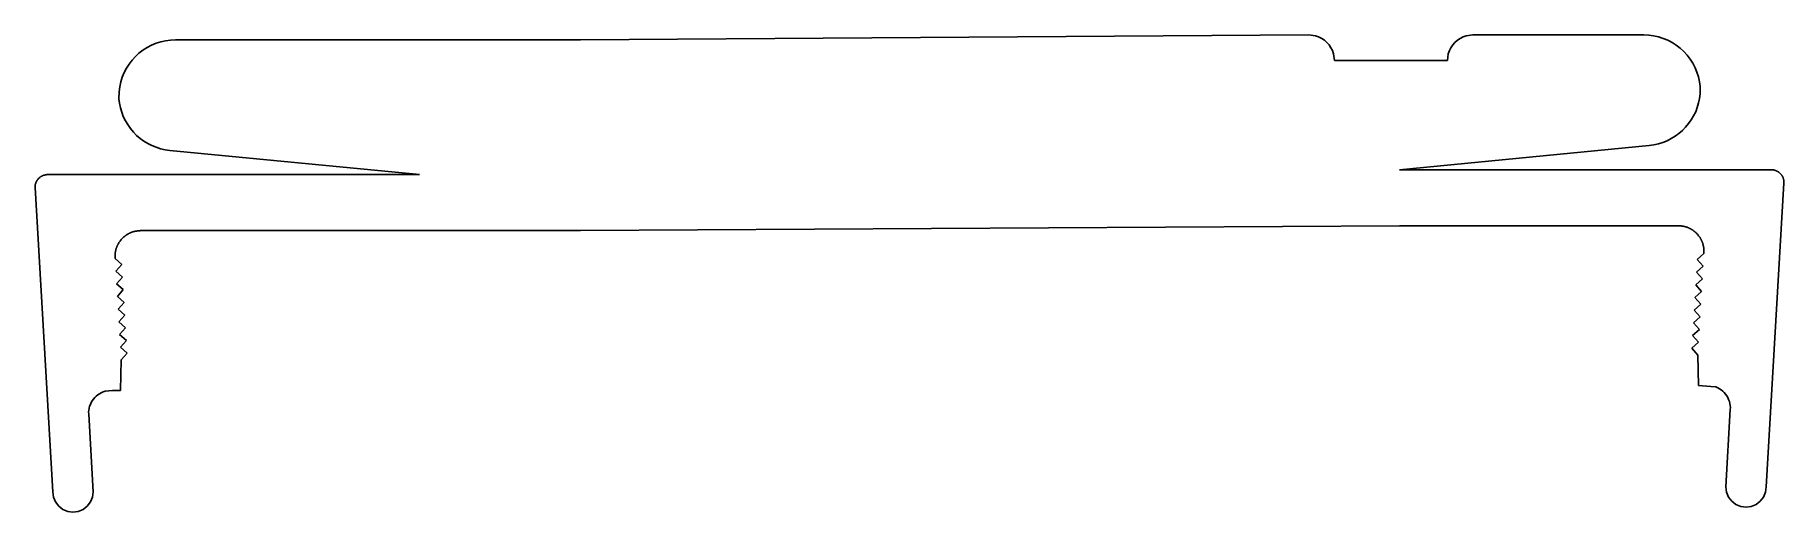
# Model space of a CAD drawing. Extents: x -69 to 69, y -19 to 19.
import ezdxf

# ---------------------------------------------------------------- set-up
doc = ezdxf.new("R2010")
doc.units = 0
doc.layers.get('0').update_dxf_attribs({"linetype": 'CONTINUOUS'})

msp = doc.modelspace()

# ---------------------------------------------------------------- linework, layer by layer
for p, q in [((-59.93, 17.77), (-59.59, 17.95)), ((-59.59, 17.95), (-59.23, 18.1)), ((-59.23, 18.1), (-58.86, 18.21)), ((-58.86, 18.21), (-58.48, 18.3)), ((-58.48, 18.3), (-58.09, 18.35)), ((-58.09, 18.35), (-57.7, 18.37)), ((-57.7, 18.37), (-25.86, 18.37)), ((-25.86, 18.37), (31.4, 18.75)), ((31.4, 18.75), (31.91, 18.68)), ((31.91, 18.68), (32.16, 18.6)), ((32.16, 18.6), (32.4, 18.48)), ((32.4, 18.48), (32.61, 18.34)), ((32.61, 18.34), (32.81, 18.16)), ((32.81, 18.16), (32.98, 17.97)), ((32.98, 17.97), (33.13, 17.75)), ((42.7, 17.97), (42.55, 17.75)), ((42.87, 18.16), (42.7, 17.97)), ((43.07, 18.34), (42.87, 18.16)), ((43.29, 18.48), (43.07, 18.34)), ((43.52, 18.6), (43.29, 18.48)), ((43.77, 18.68), (43.52, 18.6)), ((44.29, 18.75), (43.77, 18.68)), ((44.29, 18.75), (57.72, 18.75)), ((57.72, 18.75), (58.11, 18.73)), ((58.11, 18.73), (58.49, 18.68)), ((58.49, 18.68), (58.87, 18.6)), ((58.87, 18.6), (59.24, 18.48)), ((59.24, 18.48), (59.6, 18.33)), ((59.6, 18.33), (59.94, 18.15)), ((59.94, 18.15), (60.27, 17.95)), ((60.27, 17.95), (60.58, 17.71)), ((-61.35, 16.46), (-61.11, 16.77)), ((-61.11, 16.77), (-60.85, 17.06)), ((-60.85, 17.06), (-60.57, 17.32)), ((-60.57, 17.32), (-60.26, 17.56)), ((-60.26, 17.56), (-59.93, 17.77)), ((33.13, 17.75), (33.24, 17.52)), ((33.24, 17.52), (33.33, 17.27)), ((33.33, 17.27), (33.4, 16.75)), ((42.29, 16.75), (33.4, 16.75)), ((42.35, 17.27), (42.29, 16.75)), ((42.44, 17.52), (42.35, 17.27)), ((42.55, 17.75), (42.44, 17.52)), ((60.58, 17.71), (60.86, 17.45)), ((60.86, 17.45), (61.12, 17.16)), ((61.12, 17.16), (61.36, 16.85)), ((61.36, 16.85), (61.57, 16.53)), ((61.57, 16.53), (61.75, 16.18)), ((-62, 15.06), (-61.89, 15.43)), ((-61.89, 15.43), (-61.74, 15.79)), ((-61.74, 15.79), (-61.56, 16.13)), ((-61.56, 16.13), (-61.35, 16.46)), ((61.75, 16.18), (61.9, 15.83)), ((61.9, 15.83), (62.01, 15.46)), ((62.01, 15.46), (62.1, 15.08)), ((-62.13, 14.29), (-62.15, 13.74)), ((-62.13, 14.29), (-62.08, 14.68)), ((-62.08, 14.68), (-62, 15.06)), ((62.1, 13.77), (62.03, 13.41)), ((62.1, 15.08), (62.15, 14.69)), ((62.15, 14.13), (62.1, 13.77)), ((62.15, 14.69), (62.16, 14.49)), ((62.16, 14.31), (62.15, 14.13)), ((62.16, 14.49), (62.16, 14.31)), ((-62.1, 13.38), (-62.15, 13.74)), ((-62.03, 13.02), (-62.1, 13.38)), ((-61.93, 12.68), (-62.03, 13.02)), ((-61.8, 12.34), (-61.93, 12.68)), ((61.64, 12.39), (61.45, 12.08)), ((61.8, 12.72), (61.64, 12.39)), ((61.93, 13.06), (61.8, 12.72)), ((62.03, 13.41), (61.93, 13.06)), ((-61.64, 12.01), (-61.8, 12.34)), ((-61.45, 11.7), (-61.64, 12.01)), ((-61.24, 11.4), (-61.45, 11.7)), ((-61.01, 11.12), (-61.24, 11.4)), ((-60.76, 10.86), (-61.01, 11.12)), ((60.48, 11.01), (60.19, 10.79)), ((60.76, 11.24), (60.48, 11.01)), ((61.01, 11.5), (60.76, 11.24)), ((61.24, 11.78), (61.01, 11.5)), ((61.45, 12.08), (61.24, 11.78)), ((-60.48, 10.62), (-60.76, 10.86)), ((-60.19, 10.41), (-60.48, 10.62)), ((-59.87, 10.22), (-60.19, 10.41)), ((-59.55, 10.06), (-59.87, 10.22)), ((-59.21, 9.92), (-59.55, 10.06)), ((-58.87, 9.81), (-59.21, 9.92)), ((-58.51, 9.73), (-58.87, 9.81)), ((-58.15, 9.68), (-58.51, 9.73)), ((-38.52, 7.77), (-58.15, 9.68)), ((58.15, 10.07), (38.52, 8.16)), ((58.51, 10.12), (58.15, 10.07)), ((58.87, 10.2), (58.51, 10.12)), ((59.21, 10.3), (58.87, 10.2)), ((59.55, 10.44), (59.21, 10.3)), ((59.87, 10.6), (59.55, 10.44)), ((60.19, 10.79), (59.87, 10.6)), ((-68.74, 6.89), (-68.73, 6.91)), ((-68.74, 6.86), (-68.74, 6.89)), ((-68.73, 6.96), (-68.72, 6.99)), ((-68.73, 6.94), (-68.73, 6.96)), ((-68.73, 6.91), (-68.73, 6.94)), ((-68.72, 6.99), (-68.71, 7.01)), ((-68.71, 7.04), (-68.7, 7.06)), ((-68.71, 7.01), (-68.71, 7.04)), ((-68.7, 7.06), (-68.69, 7.09)), ((-68.69, 7.09), (-68.68, 7.11)), ((-68.68, 7.14), (-68.67, 7.16)), ((-68.68, 7.11), (-68.68, 7.14)), ((-68.67, 7.16), (-68.66, 7.18)), ((-68.66, 7.18), (-68.64, 7.21)), ((-68.64, 7.21), (-68.63, 7.23)), ((-68.63, 7.23), (-68.62, 7.25)), ((-68.62, 7.25), (-68.61, 7.27)), ((-68.61, 7.27), (-68.59, 7.3)), ((-68.59, 7.3), (-68.58, 7.32)), ((-68.58, 7.32), (-68.57, 7.34)), ((-68.57, 7.34), (-68.54, 7.37)), ((-68.54, 7.37), (-68.52, 7.4)), ((-68.52, 7.4), (-68.5, 7.43)), ((-68.5, 7.43), (-68.47, 7.46)), ((-68.47, 7.46), (-68.45, 7.48)), ((-68.45, 7.48), (-68.42, 7.51)), ((-68.42, 7.51), (-68.39, 7.53)), ((-68.39, 7.53), (-68.36, 7.56)), ((-68.36, 7.56), (-68.34, 7.57)), ((-68.34, 7.57), (-68.32, 7.59)), ((-68.32, 7.59), (-68.3, 7.6)), ((-68.3, 7.6), (-68.28, 7.62)), ((-68.28, 7.62), (-68.26, 7.63)), ((-68.26, 7.63), (-68.23, 7.64)), ((-68.23, 7.64), (-68.21, 7.65)), ((-68.21, 7.65), (-68.19, 7.67)), ((-68.19, 7.67), (-68.16, 7.68)), ((-68.16, 7.68), (-68.14, 7.69)), ((-68.14, 7.69), (-68.12, 7.7)), ((-68.12, 7.7), (-68.09, 7.71)), ((-68.09, 7.71), (-68.07, 7.72)), ((-68.07, 7.72), (-68.04, 7.72)), ((-68.04, 7.72), (-68.02, 7.73)), ((-68.02, 7.73), (-67.99, 7.74)), ((-67.99, 7.74), (-67.97, 7.74)), ((-67.97, 7.74), (-67.94, 7.75)), ((-67.94, 7.75), (-67.92, 7.75)), ((-67.92, 7.75), (-67.89, 7.76)), ((-67.89, 7.76), (-67.86, 7.76)), ((-67.86, 7.76), (-67.82, 7.77)), ((-67.82, 7.77), (-67.78, 7.77)), ((-67.78, 7.77), (-67.74, 7.77)), ((-67.74, 7.77), (-65.74, 7.77)), ((-65.74, 7.77), (-38.52, 7.77)), ((38.52, 8.16), (65.74, 8.16)), ((65.74, 8.16), (67.74, 8.16)), ((68.74, 7.1), (67.35, -16.77)), ((67.74, 8.16), (67.78, 8.15)), ((67.78, 8.15), (67.82, 8.15)), ((67.82, 8.15), (67.86, 8.15)), ((67.86, 8.15), (67.89, 8.14)), ((67.89, 8.14), (67.92, 8.14)), ((67.92, 8.14), (67.94, 8.13)), ((67.94, 8.13), (67.97, 8.13)), ((67.97, 8.13), (67.99, 8.12)), ((67.99, 8.12), (68.02, 8.12)), ((68.02, 8.12), (68.04, 8.11)), ((68.04, 8.11), (68.07, 8.1)), ((68.07, 8.1), (68.09, 8.09)), ((68.09, 8.09), (68.12, 8.08)), ((68.12, 8.08), (68.14, 8.07)), ((68.14, 8.07), (68.16, 8.06)), ((68.16, 8.06), (68.19, 8.05)), ((68.19, 8.05), (68.21, 8.04)), ((68.21, 8.04), (68.23, 8.03)), ((68.23, 8.03), (68.26, 8.01)), ((68.26, 8.01), (68.28, 8)), ((68.28, 8), (68.3, 7.99)), ((68.3, 7.99), (68.32, 7.97)), ((68.32, 7.97), (68.34, 7.96)), ((68.34, 7.96), (68.36, 7.94)), ((68.36, 7.94), (68.39, 7.92)), ((68.39, 7.92), (68.42, 7.89)), ((68.42, 7.89), (68.45, 7.87)), ((68.45, 7.87), (68.47, 7.84)), ((68.47, 7.84), (68.5, 7.81)), ((68.5, 7.81), (68.52, 7.79)), ((68.52, 7.79), (68.54, 7.76)), ((68.54, 7.76), (68.57, 7.72)), ((68.57, 7.72), (68.58, 7.7)), ((68.58, 7.7), (68.59, 7.68)), ((68.59, 7.68), (68.61, 7.66)), ((68.61, 7.66), (68.62, 7.64)), ((68.62, 7.64), (68.63, 7.62)), ((68.63, 7.62), (68.64, 7.59)), ((68.64, 7.59), (68.66, 7.57)), ((68.66, 7.57), (68.67, 7.55)), ((68.67, 7.55), (68.68, 7.52)), ((68.68, 7.52), (68.68, 7.5)), ((68.68, 7.5), (68.69, 7.47)), ((68.69, 7.47), (68.7, 7.45)), ((68.7, 7.45), (68.71, 7.42)), ((68.71, 7.42), (68.71, 7.4)), ((68.71, 7.4), (68.72, 7.37)), ((68.72, 7.37), (68.73, 7.35)), ((68.73, 7.35), (68.73, 7.32)), ((68.73, 7.32), (68.73, 7.3)), ((68.73, 7.3), (68.74, 7.27)), ((68.74, 7.27), (68.74, 7.25)), ((68.74, 7.25), (68.74, 7.21)), ((68.74, 7.21), (68.74, 7.17)), ((68.74, 7.17), (68.74, 7.13)), ((68.74, 7.13), (68.74, 7.1)), ((-68.74, 6.82), (-68.74, 6.86)), ((-68.74, 6.79), (-68.74, 6.82)), ((-68.74, 6.75), (-68.74, 6.79)), ((-67.35, -17.16), (-68.74, 6.75)), ((-61.87, 2.77), (-61.9, 2.74)), ((-61.83, 2.81), (-61.87, 2.77)), ((-61.8, 2.84), (-61.83, 2.81)), ((-61.76, 2.88), (-61.8, 2.84)), ((-61.72, 2.91), (-61.76, 2.88)), ((-61.68, 2.94), (-61.72, 2.91)), ((-61.66, 2.96), (-61.68, 2.94)), ((-61.64, 2.97), (-61.66, 2.96)), ((-61.62, 2.99), (-61.64, 2.97)), ((-61.6, 3), (-61.62, 2.99)), ((-61.58, 3.02), (-61.6, 3)), ((-61.56, 3.03), (-61.58, 3.02)), ((-61.54, 3.04), (-61.56, 3.03)), ((-61.51, 3.06), (-61.54, 3.04)), ((-61.49, 3.07), (-61.51, 3.06)), ((-61.47, 3.08), (-61.49, 3.07)), ((-61.45, 3.1), (-61.47, 3.08)), ((-61.43, 3.11), (-61.45, 3.1)), ((-61.4, 3.12), (-61.43, 3.11)), ((-61.38, 3.13), (-61.4, 3.12)), ((-61.36, 3.15), (-61.38, 3.13)), ((-61.33, 3.16), (-61.36, 3.15)), ((-61.31, 3.17), (-61.33, 3.16)), ((-61.29, 3.18), (-61.31, 3.17)), ((-61.26, 3.19), (-61.29, 3.18)), ((-61.24, 3.2), (-61.26, 3.19)), ((-61.22, 3.21), (-61.24, 3.2)), ((-61.19, 3.22), (-61.22, 3.21)), ((-61.17, 3.23), (-61.19, 3.22)), ((-61.15, 3.24), (-61.17, 3.23)), ((-61.12, 3.25), (-61.15, 3.24)), ((-61.1, 3.26), (-61.12, 3.25)), ((-61.07, 3.27), (-61.1, 3.26)), ((-61.05, 3.27), (-61.07, 3.27)), ((-61.02, 3.28), (-61.05, 3.27)), ((-61, 3.29), (-61.02, 3.28)), ((-60.97, 3.3), (-61, 3.29)), ((-60.95, 3.3), (-60.97, 3.3)), ((-60.92, 3.31), (-60.95, 3.3)), ((-60.9, 3.31), (-60.92, 3.31)), ((-60.87, 3.32), (-60.9, 3.31)), ((-60.85, 3.32), (-60.87, 3.32)), ((-60.82, 3.33), (-60.85, 3.32)), ((-60.8, 3.33), (-60.82, 3.33)), ((-60.77, 3.34), (-60.8, 3.33)), ((-60.75, 3.34), (-60.77, 3.34)), ((-60.7, 3.35), (-60.75, 3.34)), ((-60.65, 3.36), (-60.7, 3.35)), ((-60.6, 3.36), (-60.65, 3.36)), ((-60.55, 3.36), (-60.6, 3.36)), ((-60.5, 3.36), (-60.55, 3.36)), ((-60.45, 3.37), (-60.5, 3.36)), ((-60.2, 3.37), (-60.45, 3.37)), ((-38.52, 3.37), (-60.2, 3.37)), ((-25.86, 3.37), (-38.52, 3.37)), ((38.52, 3.75), (-25.86, 3.37)), ((60.2, 3.75), (38.52, 3.75)), ((60.45, 3.75), (60.2, 3.75)), ((60.5, 3.75), (60.45, 3.75)), ((60.55, 3.75), (60.5, 3.75)), ((60.6, 3.74), (60.55, 3.75)), ((60.65, 3.74), (60.6, 3.74)), ((60.7, 3.73), (60.65, 3.74)), ((60.75, 3.73), (60.7, 3.73)), ((60.77, 3.72), (60.75, 3.73)), ((60.8, 3.72), (60.77, 3.72)), ((60.82, 3.71), (60.8, 3.72)), ((60.85, 3.71), (60.82, 3.71)), ((60.87, 3.7), (60.85, 3.71)), ((60.9, 3.7), (60.87, 3.7)), ((60.92, 3.69), (60.9, 3.7)), ((60.95, 3.69), (60.92, 3.69)), ((60.97, 3.68), (60.95, 3.69)), ((61, 3.67), (60.97, 3.68)), ((61.02, 3.67), (61, 3.67)), ((61.05, 3.66), (61.02, 3.67)), ((61.07, 3.65), (61.05, 3.66)), ((61.1, 3.64), (61.07, 3.65)), ((61.12, 3.63), (61.1, 3.64)), ((61.15, 3.63), (61.12, 3.63)), ((61.17, 3.62), (61.15, 3.63)), ((61.19, 3.61), (61.17, 3.62)), ((61.22, 3.6), (61.19, 3.61)), ((61.24, 3.59), (61.22, 3.6)), ((61.26, 3.58), (61.24, 3.59)), ((61.29, 3.57), (61.26, 3.58)), ((61.31, 3.55), (61.29, 3.57)), ((61.33, 3.54), (61.31, 3.55)), ((61.36, 3.53), (61.33, 3.54)), ((61.38, 3.52), (61.36, 3.53)), ((61.4, 3.51), (61.38, 3.52)), ((61.43, 3.5), (61.4, 3.51)), ((61.45, 3.48), (61.43, 3.5)), ((61.47, 3.47), (61.45, 3.48)), ((61.49, 3.46), (61.47, 3.47)), ((61.51, 3.44), (61.49, 3.46)), ((61.54, 3.43), (61.51, 3.44)), ((61.56, 3.42), (61.54, 3.43)), ((61.58, 3.4), (61.56, 3.42)), ((61.6, 3.39), (61.58, 3.4)), ((61.62, 3.37), (61.6, 3.39)), ((61.64, 3.36), (61.62, 3.37)), ((61.66, 3.34), (61.64, 3.36)), ((61.68, 3.33), (61.66, 3.34)), ((61.72, 3.29), (61.68, 3.33)), ((61.76, 3.26), (61.72, 3.29)), ((61.8, 3.23), (61.76, 3.26)), ((61.83, 3.19), (61.8, 3.23)), ((61.87, 3.16), (61.83, 3.19)), ((61.9, 3.12), (61.87, 3.16)), ((61.94, 3.09), (61.9, 3.12)), ((61.97, 3.05), (61.94, 3.09)), ((62, 3.01), (61.97, 3.05)), ((62.03, 2.97), (62, 3.01)), ((62.06, 2.93), (62.03, 2.97)), ((62.09, 2.89), (62.06, 2.93)), ((62.11, 2.87), (62.09, 2.89)), ((62.12, 2.85), (62.11, 2.87)), ((62.14, 2.83), (62.12, 2.85)), ((62.15, 2.8), (62.14, 2.83)), ((62.16, 2.78), (62.15, 2.8)), ((62.18, 2.76), (62.16, 2.78)), ((62.19, 2.74), (62.18, 2.76)), ((-62.44, 1.5), (-62.45, 1.45)), ((-62.45, 1.45), (-62.45, 1.4)), ((-62.45, 1.4), (-62.45, 1.35)), ((-62.43, 1.63), (-62.44, 1.6)), ((-62.44, 1.6), (-62.44, 1.57)), ((-62.44, 1.57), (-62.44, 1.55)), ((-62.44, 1.55), (-62.44, 1.5)), ((-62.42, 1.68), (-62.43, 1.65)), ((-62.43, 1.65), (-62.43, 1.63)), ((-62.41, 1.75), (-62.42, 1.73)), ((-62.42, 1.73), (-62.42, 1.7)), ((-62.42, 1.7), (-62.42, 1.68)), ((-62.4, 1.8), (-62.41, 1.78)), ((-62.41, 1.78), (-62.41, 1.75)), ((-62.39, 1.83), (-62.4, 1.8)), ((-62.38, 1.88), (-62.39, 1.85)), ((-62.39, 1.85), (-62.39, 1.83)), ((-62.37, 1.93), (-62.38, 1.9)), ((-62.38, 1.9), (-62.38, 1.88)), ((-62.36, 1.95), (-62.37, 1.93)), ((-62.35, 1.98), (-62.36, 1.95)), ((-62.34, 2.02), (-62.35, 2)), ((-62.35, 2), (-62.35, 1.98)), ((-62.33, 2.05), (-62.34, 2.02)), ((-62.32, 2.07), (-62.33, 2.05)), ((-62.31, 2.1), (-62.32, 2.07)), ((-62.3, 2.12), (-62.31, 2.1)), ((-62.29, 2.14), (-62.3, 2.12)), ((-62.28, 2.17), (-62.29, 2.14)), ((-62.27, 2.19), (-62.28, 2.17)), ((-62.26, 2.22), (-62.27, 2.19)), ((-62.25, 2.24), (-62.26, 2.22)), ((-62.24, 2.26), (-62.25, 2.24)), ((-62.22, 2.28), (-62.24, 2.26)), ((-62.21, 2.31), (-62.22, 2.28)), ((-62.2, 2.33), (-62.21, 2.31)), ((-62.19, 2.35), (-62.2, 2.33)), ((-62.18, 2.37), (-62.19, 2.35)), ((-62.16, 2.4), (-62.18, 2.37)), ((-62.15, 2.42), (-62.16, 2.4)), ((-62.14, 2.44), (-62.15, 2.42)), ((-62.12, 2.46), (-62.14, 2.44)), ((-62.11, 2.48), (-62.12, 2.46)), ((-62.09, 2.5), (-62.11, 2.48)), ((-62.06, 2.55), (-62.09, 2.5)), ((-62.03, 2.59), (-62.06, 2.55)), ((-62, 2.62), (-62.03, 2.59)), ((-61.97, 2.66), (-62, 2.62)), ((-61.94, 2.7), (-61.97, 2.66)), ((-61.9, 2.74), (-61.94, 2.7)), ((61.91, 1.11), (62.44, 1.58)), ((62.2, 2.72), (62.19, 2.74)), ((62.21, 2.69), (62.2, 2.72)), ((62.22, 2.67), (62.21, 2.69)), ((62.24, 2.65), (62.22, 2.67)), ((62.25, 2.62), (62.24, 2.65)), ((62.26, 2.6), (62.25, 2.62)), ((62.27, 2.58), (62.26, 2.6)), ((62.28, 2.55), (62.27, 2.58)), ((62.29, 2.53), (62.28, 2.55)), ((62.3, 2.51), (62.29, 2.53)), ((62.31, 2.48), (62.3, 2.51)), ((62.32, 2.46), (62.31, 2.48)), ((62.33, 2.43), (62.32, 2.46)), ((62.34, 2.41), (62.33, 2.43)), ((62.35, 2.39), (62.34, 2.41)), ((62.35, 2.36), (62.35, 2.39)), ((62.36, 2.34), (62.35, 2.36)), ((62.37, 2.31), (62.36, 2.34)), ((62.38, 2.29), (62.37, 2.31)), ((62.38, 2.26), (62.38, 2.29)), ((62.39, 2.24), (62.38, 2.26)), ((62.39, 2.21), (62.39, 2.24)), ((62.4, 2.19), (62.39, 2.21)), ((62.41, 2.16), (62.4, 2.19)), ((62.41, 2.14), (62.41, 2.16)), ((62.42, 2.11), (62.41, 2.14)), ((62.42, 2.09), (62.42, 2.11)), ((62.42, 2.06), (62.42, 2.09)), ((62.43, 2.04), (62.42, 2.06)), ((62.43, 2.01), (62.43, 2.04)), ((62.44, 1.99), (62.43, 2.01)), ((62.44, 1.96), (62.44, 1.99)), ((62.44, 1.93), (62.44, 1.96)), ((62.44, 1.88), (62.44, 1.93)), ((62.45, 1.83), (62.44, 1.88)), ((62.44, 1.58), (62.45, 1.63)), ((62.45, 1.78), (62.45, 1.83)), ((62.45, 1.73), (62.45, 1.78)), ((62.45, 1.68), (62.45, 1.73)), ((62.45, 1.63), (62.45, 1.68)), ((-62.45, 1.35), (-62.45, 1.3)), ((-62.45, 1.3), (-62.45, 1.25)), ((-62.45, 1.25), (-62.44, 1.19)), ((-62.44, 1.19), (-61.91, 0.72)), ((-61.91, 0.72), (-62.38, 0.19)), ((-62.38, 0.19), (-61.86, -0.28)), ((61.86, 0.11), (62.38, 0.58)), ((62.33, -0.42), (61.86, 0.11)), ((62.38, 0.58), (61.91, 1.11)), ((-61.86, -0.28), (-62.33, -0.8)), ((-62.33, -0.8), (-61.8, -1.27)), ((-61.8, -1.27), (-62.27, -1.8)), ((61.8, -0.89), (62.33, -0.42)), ((62.27, -1.42), (61.8, -0.89)), ((-62.27, -1.8), (-61.74, -2.27)), ((-61.74, -2.27), (-62.21, -2.8)), ((61.68, -2.89), (62.21, -2.42)), ((61.74, -1.89), (62.27, -1.42)), ((62.21, -2.42), (61.74, -1.89)), ((-62.21, -2.8), (-61.68, -3.27)), ((-61.68, -3.27), (-62.15, -3.8)), ((-62.15, -3.8), (-61.62, -4.27)), ((61.62, -3.88), (62.15, -3.41)), ((62.09, -4.41), (61.62, -3.88)), ((62.15, -3.41), (61.68, -2.89)), ((-61.62, -4.27), (-62.09, -4.8)), ((-62.09, -4.8), (-61.56, -5.27)), ((-61.56, -5.27), (-62.03, -5.8)), ((61.51, -5.88), (62.03, -5.41)), ((61.56, -4.88), (62.09, -4.41)), ((62.03, -5.41), (61.56, -4.88)), ((-62.03, -5.8), (-61.51, -6.27)), ((-61.98, -6.79), (-62.03, -9.19)), ((-61.51, -6.27), (-61.98, -6.79)), ((61.98, -6.41), (61.51, -5.88)), ((62.03, -8.81), (61.98, -6.41)), ((-63.93, -9.64), (-63.8, -9.54)), ((-63.8, -9.54), (-63.67, -9.45)), ((-63.67, -9.45), (-63.53, -9.37)), ((-63.53, -9.37), (-63.38, -9.31)), ((-63.38, -9.31), (-63.23, -9.26)), ((-63.23, -9.26), (-62.66, -9.2)), ((-62.03, -9.19), (-62.66, -9.2)), ((62.98, -8.87), (62.03, -8.81)), ((63.38, -8.92), (62.98, -8.87)), ((63.53, -8.99), (63.38, -8.92)), ((63.67, -9.06), (63.53, -8.99)), ((63.8, -9.15), (63.67, -9.06)), ((63.93, -9.25), (63.8, -9.15)), ((64.04, -9.36), (63.93, -9.25)), ((64.15, -9.49), (64.04, -9.36)), ((64.24, -9.62), (64.15, -9.49)), ((64.32, -9.76), (64.24, -9.62)), ((-64.53, -10.91), (-64.51, -10.75)), ((-64.52, -11.07), (-64.53, -10.91)), ((-64.51, -10.75), (-64.49, -10.59)), ((-64.49, -10.59), (-64.45, -10.44)), ((-64.45, -10.44), (-64.39, -10.29)), ((-64.39, -10.29), (-64.32, -10.14)), ((-64.32, -10.14), (-64.24, -10)), ((-64.24, -10), (-64.15, -9.87)), ((-64.15, -9.87), (-64.04, -9.75)), ((-64.04, -9.75), (-63.93, -9.64)), ((64.52, -10.69), (64.17, -16.77)), ((64.39, -9.9), (64.32, -9.76)), ((64.45, -10.05), (64.39, -9.9)), ((64.49, -10.21), (64.45, -10.05)), ((64.51, -10.37), (64.49, -10.21)), ((64.53, -10.53), (64.51, -10.37)), ((64.52, -10.69), (64.53, -10.53)), ((-64.17, -17.16), (-64.52, -11.07)), ((-67.35, -17.16), (-67.29, -17.57)), ((-67.29, -17.57), (-67.14, -17.96)), ((-64.38, -17.96), (-64.22, -17.57)), ((-64.22, -17.57), (-64.17, -17.16)), ((64.17, -16.77), (64.22, -17.19)), ((64.22, -17.19), (64.38, -17.57)), ((64.38, -17.57), (64.63, -17.9)), ((66.88, -17.9), (67.14, -17.57)), ((67.14, -17.57), (67.29, -17.19)), ((67.29, -17.19), (67.35, -16.77)), ((-67.14, -17.96), (-66.88, -18.28)), ((-66.88, -18.28), (-66.55, -18.54)), ((-66.55, -18.54), (-66.17, -18.7)), ((-66.17, -18.7), (-65.76, -18.75)), ((-65.76, -18.75), (-65.35, -18.7)), ((-65.35, -18.7), (-64.96, -18.54)), ((-64.96, -18.54), (-64.63, -18.28)), ((-64.63, -18.28), (-64.38, -17.96)), ((64.63, -17.9), (64.96, -18.15)), ((64.96, -18.15), (65.35, -18.31)), ((65.35, -18.31), (65.76, -18.37)), ((65.76, -18.37), (66.17, -18.31)), ((66.17, -18.31), (66.55, -18.15)), ((66.55, -18.15), (66.88, -17.9))]:
    msp.add_line(p, q)

doc.saveas('drawing.dxf')
